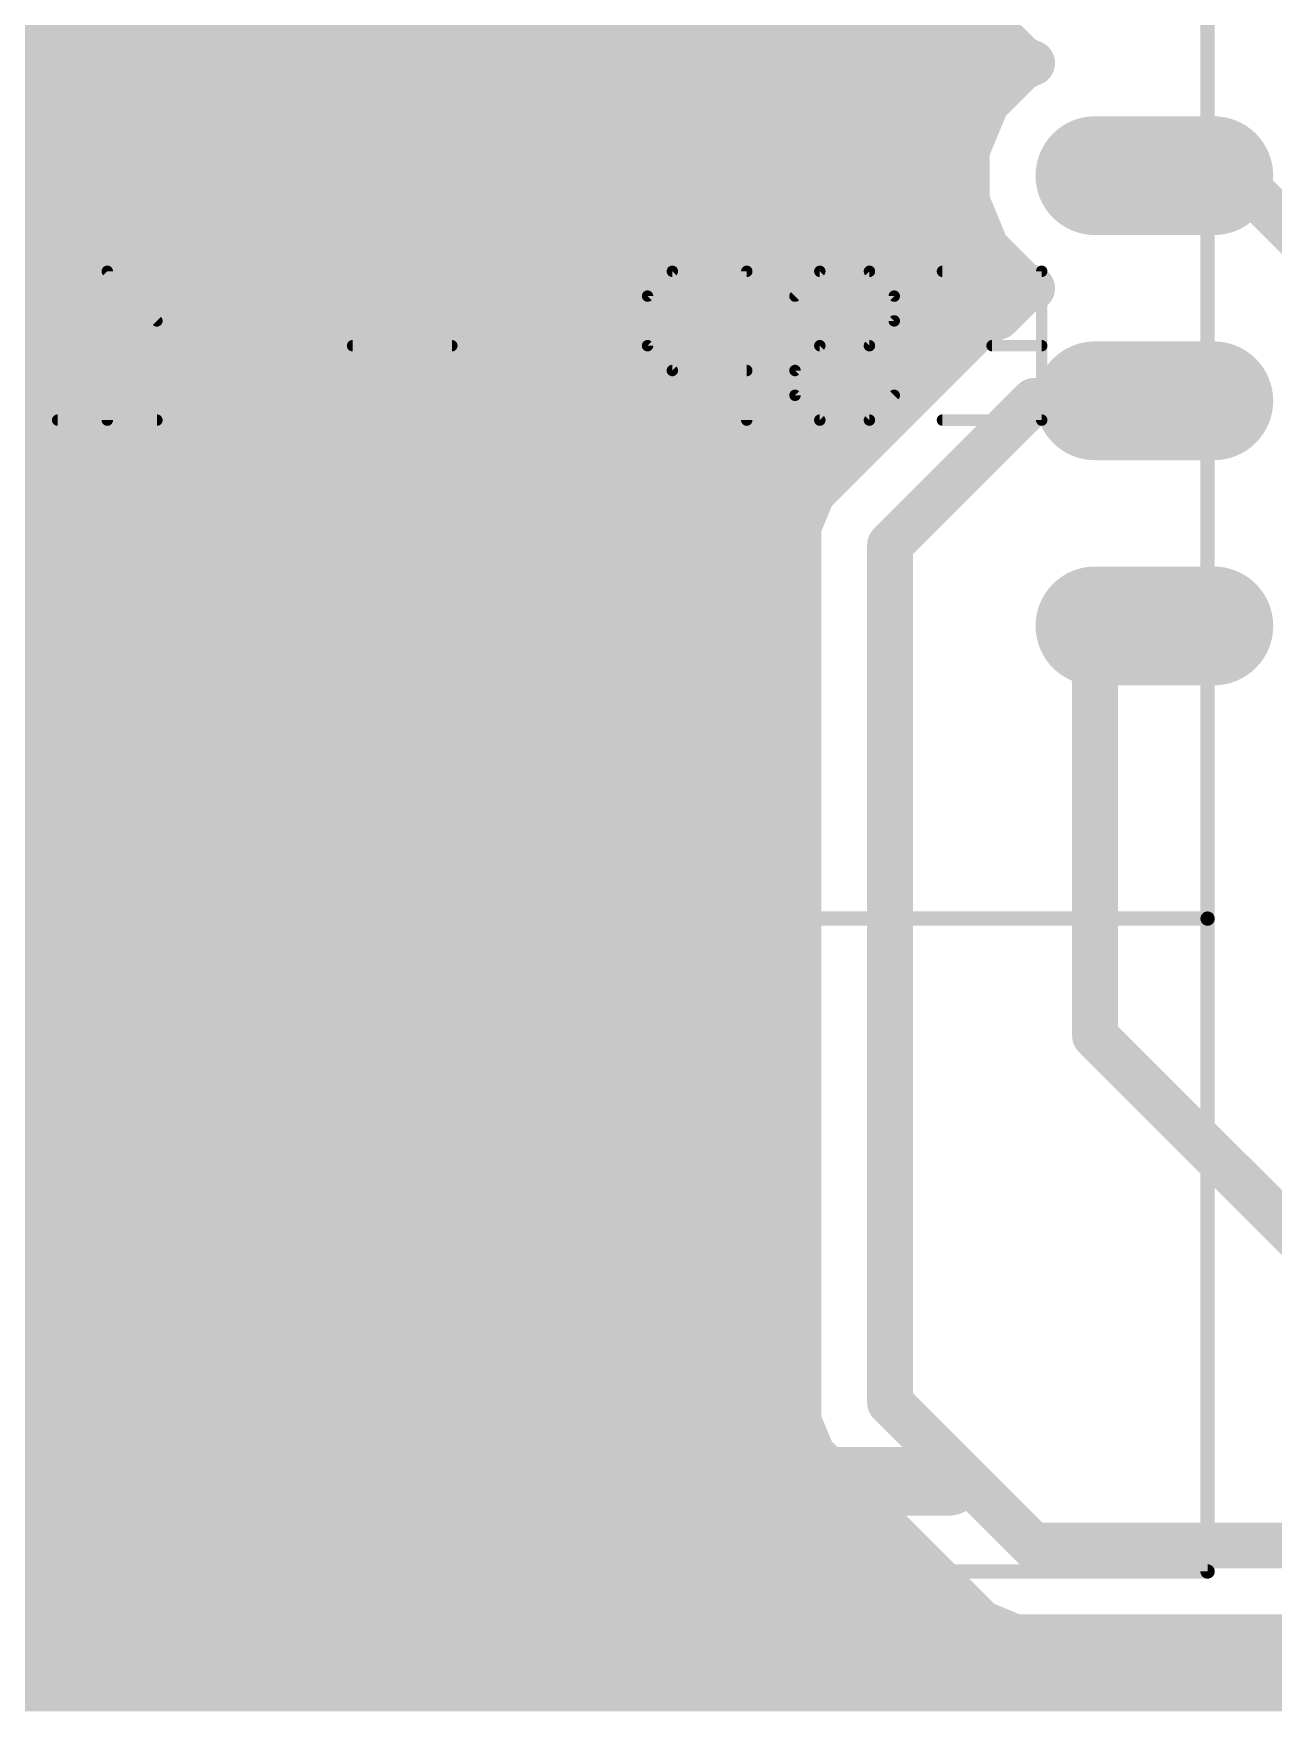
# Model space of a CAD drawing. Extents: x -0.2 to 52.3, y -1.5 to 54.9.
# Drawn here: x 27.95 to 38.97, y -0.2 to 14.7 of the extents above; entities that cross this region are included whole.
import ezdxf

# ---------------------------------------------------------------- set-up
doc = ezdxf.new("R2010")
doc.units = 0
for name, color, linetype in [('16', 175, 'CONTINUOUS'), ('17', 82, 'CONTINUOUS'), ('21', 253, 'CONTINUOUS'), ('22', 253, 'CONTINUOUS')]:
    doc.layers.add(name, color=color, linetype=linetype)

# ---------------------------------------------------------------- blocks, each defined once
blk = doc.blocks.new('OFFSETP100')
at = {"const_width": 1}
blk.add_lwpolyline([(0, 0), (1, 0)], dxfattribs=at)
at = {"const_width": 0.5}
for points in [[(0, 0.25, 1), (0, -0.25)], [(1, -0.25, 1), (1, 0.25)]]:
    blk.add_lwpolyline(points, format="xyb", dxfattribs=at)

msp = doc.modelspace()

# ---------------------------------------------------------------- linework, layer by layer
at = {"layer": '16', "const_width": 0.4064}
for points in [[(36.2426, 15.2138), (36.4158, 14.7957)], [(36.4158, 14.7957), (36.7357, 14.4758)], [(26.416, 14.6304), (36.5811, 14.6304)], [(36.7357, 14.4758), (36.8221, 14.44)], [(36.8221, 14.44), (36.7357, 14.4042)], [(36.7357, 14.4042), (36.4158, 14.0843)], [(26.416, 14.224), (36.5555, 14.224)], [(36.4158, 14.0843), (36.2426, 13.6662)], [(26.416, 13.8176), (36.3053, 13.8176)], [(36.2426, 13.6662), (36.2426, 13.2138)], [(26.2682, 13.4112), (36.2426, 13.4112)], [(37.38, 13.44), (38.63, 13.44)], [(38.63, 13.44), (39.37, 12.7)], [(36.2426, 13.2138), (36.4158, 12.7957)], [(25.8716, 13.0048), (36.3291, 13.0048)], [(36.4158, 12.7957), (36.7357, 12.4758)], [(25.4652, 12.5984), (36.6131, 12.5984)], [(36.7357, 12.4758), (36.8221, 12.44)], [(36.7357, 12.4042), (36.5178, 12.1863)], [(36.8221, 12.44), (36.7357, 12.4042)], [(24.2365, 12.192), (36.5235, 12.192)], [(36.5178, 12.1863), (36.3796, 12.1291)], [(36.3796, 12.1291), (35.0996, 10.8491)], [(24.468, 11.7856), (36.0361, 11.7856)], [(36.84, 11.44), (35.56, 10.16)], [(37.38, 11.44), (36.84, 11.44)], [(24.5174, 11.3792), (35.6297, 11.3792)], [(24.4176, 10.9728), (35.2233, 10.9728)], [(35.0996, 10.8491), (34.8709, 10.6204)], [(24.1149, 10.5664), (34.8486, 10.5664)], [(34.8709, 10.6204), (34.7472, 10.3217)], [(34.7472, 10.3217), (34.7472, 2.3783)], [(24.2685, 10.16), (34.7472, 10.16)], [(35.56, 10.16), (35.56, 2.54)], [(24.4812, 9.7536), (34.7472, 9.7536)], [(24.5174, 9.3472), (34.7472, 9.3472)], [(37.38, 9.44), (37.38, 5.8)], [(24.4043, 8.9408), (34.7472, 8.9408)], [(24.0829, 8.5344), (34.7472, 8.5344)], [(21.2242, 8.128), (34.7472, 8.128)], [(20.0979, 7.7216), (34.7472, 7.7216)], [(20.5043, 7.3152), (34.7472, 7.3152)], [(21.6351, 6.9088), (34.7472, 6.9088)], [(21.6796, 6.5024), (34.7472, 6.5024)], [(21.6796, 6.096), (34.7472, 6.096)], [(37.38, 5.8), (39.37, 3.81)], [(21.6796, 5.6896), (34.7472, 5.6896)], [(21.6796, 5.2832), (34.7472, 5.2832)], [(21.6796, 4.8768), (34.7472, 4.8768)], [(21.6796, 4.4704), (34.7472, 4.4704)], [(21.6796, 4.064), (34.7472, 4.064)], [(21.6796, 3.6576), (34.7472, 3.6576)], [(21.635, 3.2512), (34.7472, 3.2512)], [(21.1328, 2.8448), (34.7472, 2.8448)], [(35.56, 2.54), (36.83, 1.27)], [(21.1328, 2.4384), (34.7472, 2.4384)], [(34.7472, 2.3783), (34.8709, 2.0796)], [(34.8709, 2.0796), (36.1409, 0.8096)], [(20.9615, 2.032), (34.9185, 2.032)], [(20.5551, 1.6256), (35.3249, 1.6256)], [(20.1487, 1.2192), (35.7313, 1.2192)], [(36.83, 1.27), (43.18, 1.27)], [(19.7423, 0.8128), (36.1377, 0.8128)], [(36.1409, 0.8096), (36.3696, 0.5809)], [(36.3696, 0.5809), (36.6683, 0.4572)], [(0, 0.4064), (52.07, 0.4064)], [(36.6683, 0.4572), (43.3417, 0.4572)], [(52.07, 0), (0, 0)], [(0, 0), (52.07, 0)]]:
    msp.add_lwpolyline(points, dxfattribs=at)
at = {"layer": '16', "const_width": 0.2032}
for points in [[(36.4876, 14.8676, 1), (36.3439, 14.7239)], [(36.3219, 14.7568, 1), (36.5096, 14.8346)], [(36.5811, 14.5288, 1), (36.5811, 14.732)], [(36.7746, 14.5696, 1), (36.6968, 14.3819)], [(36.6639, 14.4039, 1), (36.8076, 14.5476)], [(36.8609, 14.3461, 1), (36.7832, 14.5339)], [(36.7832, 14.3461, 1), (36.8609, 14.5339)], [(36.6968, 14.4981, 1), (36.7746, 14.3104)], [(36.8076, 14.3324, 1), (36.6639, 14.4761)], [(36.5555, 14.1224, 1), (36.5555, 14.3256)], [(36.3439, 14.1561, 1), (36.4876, 14.0124)], [(36.5096, 14.0454, 1), (36.3219, 14.1232)], [(36.3053, 13.716, 1), (36.3053, 13.9192)], [(36.3442, 13.6662, 1), (36.141, 13.6662)], [(36.1487, 13.7051, 1), (36.3365, 13.6274)], [(36.2426, 13.3096, 1), (36.2426, 13.5128)], [(37.38, 13.5416, 1), (37.38, 13.3384)], [(38.7018, 13.5118, 1), (38.5582, 13.3682)], [(38.63, 13.3384, 1), (38.63, 13.5416)], [(36.3365, 13.2526, 1), (36.1487, 13.1749)], [(36.141, 13.2138, 1), (36.3442, 13.2138)], [(36.3291, 12.9032, 1), (36.3291, 13.1064)], [(36.4876, 12.8676, 1), (36.3439, 12.7239)], [(36.3219, 12.7568, 1), (36.5096, 12.8346)], [(36.6131, 12.4968, 1), (36.6131, 12.7)], [(36.7746, 12.5696, 1), (36.6968, 12.3819)], [(36.6968, 12.4981, 1), (36.7746, 12.3104)], [(36.6639, 12.4039, 1), (36.8076, 12.5476)], [(36.8076, 12.3324, 1), (36.6639, 12.4761)], [(36.8609, 12.3461, 1), (36.7832, 12.5339)], [(36.7832, 12.3461, 1), (36.8609, 12.5339)], [(36.5566, 12.0924, 1), (36.4789, 12.2802)], [(36.5235, 12.0904, 1), (36.5235, 12.2936)], [(36.3407, 12.2229, 1), (36.4185, 12.0352)], [(36.4514, 12.0572, 1), (36.3077, 12.2009)], [(36.4459, 12.2581, 1), (36.5896, 12.1145)], [(36.0361, 11.684, 1), (36.0361, 11.8872)], [(36.84, 11.5416, 1), (36.84, 11.3384)], [(36.9118, 11.3682, 1), (36.7682, 11.5118)], [(37.38, 11.3384, 1), (37.38, 11.5416)], [(35.6297, 11.2776, 1), (35.6297, 11.4808)], [(35.1714, 10.7772, 1), (35.0277, 10.9209)], [(35.2233, 10.8712, 1), (35.2233, 11.0744)], [(35.0277, 10.9209, 1), (35.1714, 10.7772)], [(34.7991, 10.6923, 1), (34.9428, 10.5486)], [(34.9648, 10.5815, 1), (34.7771, 10.6593)], [(34.8486, 10.4648, 1), (34.8486, 10.668)], [(34.8488, 10.3217, 1), (34.6456, 10.3217)], [(34.6533, 10.3606, 1), (34.8411, 10.2828)], [(34.7472, 10.0584, 1), (34.7472, 10.2616)], [(35.6616, 10.16, 1), (35.4584, 10.16)], [(35.4882, 10.2318, 1), (35.6318, 10.0882)], [(34.7472, 9.652, 1), (34.7472, 9.8552)], [(34.7472, 9.2456, 1), (34.7472, 9.4488)], [(37.4816, 9.44, 1), (37.2784, 9.44)], [(34.7472, 8.8392, 1), (34.7472, 9.0424)], [(34.7472, 8.4328, 1), (34.7472, 8.636)], [(34.7472, 8.0264, 1), (34.7472, 8.2296)], [(34.7472, 7.62, 1), (34.7472, 7.8232)], [(34.7472, 7.2136, 1), (34.7472, 7.4168)], [(34.7472, 6.8072, 1), (34.7472, 7.0104)], [(34.7472, 6.4008, 1), (34.7472, 6.604)], [(34.7472, 5.9944, 1), (34.7472, 6.1976)], [(37.4518, 5.8718, 1), (37.3082, 5.7282)], [(34.7472, 5.588, 1), (34.7472, 5.7912)], [(37.2784, 5.8, 1), (37.4816, 5.8)], [(34.7472, 5.1816, 1), (34.7472, 5.3848)], [(34.7472, 4.7752, 1), (34.7472, 4.9784)], [(34.7472, 4.3688, 1), (34.7472, 4.572)], [(34.7472, 3.9624, 1), (34.7472, 4.1656)], [(34.7472, 3.556, 1), (34.7472, 3.7592)], [(34.7472, 3.1496, 1), (34.7472, 3.3528)], [(34.7472, 2.7432, 1), (34.7472, 2.9464)], [(35.6318, 2.6118, 1), (35.4882, 2.4682)], [(34.8411, 2.4172, 1), (34.6533, 2.3394)], [(34.7472, 2.3368, 1), (34.7472, 2.54)], [(35.4584, 2.54, 1), (35.6616, 2.54)], [(34.6456, 2.3783, 1), (34.8488, 2.3783)], [(34.9428, 2.1514, 1), (34.7991, 2.0077)], [(34.7771, 2.0407, 1), (34.9648, 2.1185)], [(34.9185, 1.9304, 1), (34.9185, 2.1336)], [(35.3249, 1.524, 1), (35.3249, 1.7272)], [(35.7313, 1.1176, 1), (35.7313, 1.3208)], [(36.83, 1.3716, 1), (36.83, 1.1684)], [(36.7582, 1.1982, 1), (36.9018, 1.3418)], [(36.2128, 0.8814, 1), (36.0691, 0.7377)], [(36.0691, 0.7377, 1), (36.2128, 0.8814)], [(36.1377, 0.7112, 1), (36.1377, 0.9144)], [(36.4085, 0.6748, 1), (36.3307, 0.4871)], [(36.2977, 0.5091, 1), (36.4414, 0.6528)], [(36.6683, 0.5588, 1), (36.6683, 0.3556)], [(36.6294, 0.3633, 1), (36.7072, 0.5511)]]:
    msp.add_lwpolyline(points, format="xyb", dxfattribs=at)
at = {"layer": '21', "const_width": 0.127}
for points in [[(38.38, 6.84), (38.38, 25.04)], [(22.38, 6.84), (38.38, 6.84)], [(38.38, 1.04), (38.38, 6.84)], [(22.38, 1.04), (38.38, 1.04)]]:
    msp.add_lwpolyline(points, dxfattribs=at)
at = {"layer": '21', "const_width": 0.0635}
for points in [[(38.4118, 6.84, 1), (38.3483, 6.84)], [(38.3483, 6.84, 1), (38.4118, 6.84)], [(38.38, 6.8083, 1), (38.38, 6.8718)], [(38.3483, 1.04, 1), (38.4118, 1.04)], [(38.38, 1.0083, 1), (38.38, 1.0717)]]:
    msp.add_lwpolyline(points, format="xyb", dxfattribs=at)
at = {"layer": '22'}
for points, const_width in [([(29.0487, 12.1497), (28.608, 12.5903)], 0.1016), ([(28.608, 12.5903), (28.608, 11.2684)], 0.1016), ([(33.6266, 12.5903), (33.4063, 12.37)], 0.1016), ([(34.2876, 12.5903), (33.6266, 12.5903)], 0.1016), ([(34.2876, 11.2684), (34.2876, 12.5903)], 0.1016), ([(34.716, 12.37), (34.9363, 12.5903)], 0.1016), ([(34.9363, 12.5903), (35.377, 12.5903)], 0.1016), ([(35.377, 12.5903), (35.5973, 12.37)], 0.1016), ([(36.0257, 12.5903), (36.907, 12.5903)], 0.1016), ([(36.907, 12.5903), (36.907, 11.2684)], 0.1016), ([(33.4063, 12.37), (33.4063, 11.9294)], 0.1016), ([(35.5973, 12.37), (35.5973, 12.1497)], 0.1016), ([(35.5973, 12.1497), (35.377, 11.9294)], 0.1016), ([(31.6681, 11.9294), (30.7868, 11.9294)], 0.1016), ([(33.4063, 11.9294), (33.6266, 11.709)], 0.1016), ([(34.9363, 11.9294), (34.716, 11.709)], 0.1016), ([(35.377, 11.9294), (34.9363, 11.9294)], 0.1016), ([(36.907, 11.9294), (36.4664, 11.9294)], 0.1016), ([(33.6266, 11.709), (34.2876, 11.709)], 0.1016), ([(34.716, 11.709), (34.716, 11.4887)], 0.1016), ([(34.716, 11.4887), (34.9363, 11.2684)], 0.1016), ([(35.377, 11.2684), (35.5973, 11.4887)], 0.1016), ([(29.0487, 11.2684), (28.1674, 11.2684)], 0.1016), ([(34.9363, 11.2684), (35.377, 11.2684)], 0.1016), ([(36.907, 11.2684), (36.0257, 11.2684)], 0.1016), ([(25.58, 7.34), (32.08, 7.34)], 0.6096), ([(28.68, 1.84), (28.68, 5.44)], 0.6096), ([(28.68, 5.44), (29.88, 5.44)], 0.6096), ([(29.88, 5.44), (29.88, 1.84)], 0.6096), ([(30.98, 1.84), (30.98, 5.34)], 0.6096), ([(30.98, 5.34), (32.08, 5.34)], 0.6096), ([(32.08, 5.34), (32.08, 1.84)], 0.6096), ([(27.48, 1.84), (28.68, 1.84)], 0.6096), ([(29.88, 1.84), (30.98, 1.84)], 0.6096), ([(32.08, 1.84), (36.08, 1.84)], 0.6096)]:
    msp.add_lwpolyline(points, dxfattribs=dict(at, const_width=const_width))
for points, const_width in [([(28.6334, 12.5903, 1), (28.5826, 12.5903)], 0.0508), ([(28.626, 12.6083, 1), (28.5901, 12.5724)], 0.0508), ([(33.6266, 12.6157, 1), (33.6266, 12.5649)], 0.0508), ([(33.6446, 12.5724, 1), (33.6086, 12.6083)], 0.0508), ([(34.313, 12.5903, 1), (34.2622, 12.5903)], 0.0508), ([(34.2876, 12.5649, 1), (34.2876, 12.6157)], 0.0508), ([(34.9363, 12.6157, 1), (34.9363, 12.5649)], 0.0508), ([(34.9543, 12.5724, 1), (34.9184, 12.6083)], 0.0508), ([(35.3949, 12.6083, 1), (35.359, 12.5724)], 0.0508), ([(35.377, 12.5649, 1), (35.377, 12.6157)], 0.0508), ([(36.0257, 12.6157, 1), (36.0257, 12.5649)], 0.0508), ([(36.9324, 12.5903, 1), (36.8816, 12.5903)], 0.0508), ([(36.907, 12.5649, 1), (36.907, 12.6157)], 0.0508), ([(33.3883, 12.388, 1), (33.4242, 12.352)], 0.0508), ([(33.4317, 12.37, 1), (33.3809, 12.37)], 0.0508), ([(34.698, 12.388, 1), (34.734, 12.352)], 0.0508), ([(35.6227, 12.37, 1), (35.5719, 12.37)], 0.0508), ([(35.5793, 12.352, 1), (35.6153, 12.388)], 0.0508), ([(29.0307, 12.1317, 1), (29.0666, 12.1676)], 0.0508), ([(35.5719, 12.1497, 1), (35.6227, 12.1497)], 0.0508), ([(35.6153, 12.1317, 1), (35.5793, 12.1676)], 0.0508), ([(30.7868, 11.9548, 1), (30.7868, 11.904)], 0.0508), ([(31.6681, 11.904, 1), (31.6681, 11.9548)], 0.0508), ([(33.4242, 11.9473, 1), (33.3883, 11.9114)], 0.0508), ([(33.3809, 11.9294, 1), (33.4317, 11.9294)], 0.0508), ([(34.9363, 11.9548, 1), (34.9363, 11.904)], 0.0508), ([(34.9543, 11.9114, 1), (34.9184, 11.9473)], 0.0508), ([(35.359, 11.9473, 1), (35.3949, 11.9114)], 0.0508), ([(35.377, 11.904, 1), (35.377, 11.9548)], 0.0508), ([(36.4664, 11.9548, 1), (36.4664, 11.904)], 0.0508), ([(36.907, 11.904, 1), (36.907, 11.9548)], 0.0508), ([(33.6266, 11.7344, 1), (33.6266, 11.6836)], 0.0508), ([(33.6086, 11.6911, 1), (33.6446, 11.727)], 0.0508), ([(34.2876, 11.6836, 1), (34.2876, 11.7344)], 0.0508), ([(34.7414, 11.709, 1), (34.6906, 11.709)], 0.0508), ([(34.698, 11.727, 1), (34.734, 11.6911)], 0.0508), ([(34.734, 11.5067, 1), (34.698, 11.4708)], 0.0508), ([(34.6906, 11.4887, 1), (34.7414, 11.4887)], 0.0508), ([(35.6153, 11.4708, 1), (35.5793, 11.5067)], 0.0508), ([(28.1674, 11.2938, 1), (28.1674, 11.243)], 0.0508), ([(28.5826, 11.2684, 1), (28.6334, 11.2684)], 0.0508), ([(29.0487, 11.243, 1), (29.0487, 11.2938)], 0.0508), ([(34.2622, 11.2684, 1), (34.313, 11.2684)], 0.0508), ([(34.9363, 11.2938, 1), (34.9363, 11.243)], 0.0508), ([(34.9184, 11.2504, 1), (34.9543, 11.2864)], 0.0508), ([(35.359, 11.2864, 1), (35.3949, 11.2504)], 0.0508), ([(35.377, 11.243, 1), (35.377, 11.2938)], 0.0508), ([(36.0257, 11.2938, 1), (36.0257, 11.243)], 0.0508), ([(36.8816, 11.2684, 1), (36.9324, 11.2684)], 0.0508), ([(36.907, 11.243, 1), (36.907, 11.2938)], 0.0508), ([(32.08, 7.1876, 1), (32.08, 7.4924)], 0.3048), ([(28.8324, 5.44, 1), (28.5276, 5.44)], 0.3048), ([(28.68, 5.5924, 1), (28.68, 5.2876)], 0.3048), ([(30.0324, 5.44, 1), (29.7276, 5.44)], 0.3048), ([(29.88, 5.2876, 1), (29.88, 5.5924)], 0.3048), ([(31.1324, 5.34, 1), (30.8276, 5.34)], 0.3048), ([(30.98, 5.4924, 1), (30.98, 5.1876)], 0.3048), ([(32.2324, 5.34, 1), (31.9276, 5.34)], 0.3048), ([(32.08, 5.1876, 1), (32.08, 5.4924)], 0.3048), ([(28.68, 1.6876, 1), (28.68, 1.9924)], 0.3048), ([(29.88, 1.9924, 1), (29.88, 1.6876)], 0.3048), ([(30.98, 1.6876, 1), (30.98, 1.9924)], 0.3048), ([(32.08, 1.9924, 1), (32.08, 1.6876)], 0.3048), ([(36.08, 1.6876, 1), (36.08, 1.9924)], 0.3048), ([(28.5276, 1.84, 1), (28.8324, 1.84)], 0.3048), ([(29.7276, 1.84, 1), (30.0324, 1.84)], 0.3048), ([(30.8276, 1.84, 1), (31.1324, 1.84)], 0.3048), ([(31.9276, 1.84, 1), (32.2324, 1.84)], 0.3048)]:
    msp.add_lwpolyline(points, format="xyb", dxfattribs=dict(at, const_width=const_width))

# ---------------------------------------------------------------- block references
at = {"layer": '17', "xscale": 1.0556, "yscale": 1.0556}
for p in [(37.38, 13.44), (37.38, 13.44), (37.38, 11.44), (37.38, 11.44), (37.38, 9.44), (37.38, 9.44)]:
    msp.add_blockref('OFFSETP100', p, dxfattribs=at)

doc.saveas('drawing.dxf')
